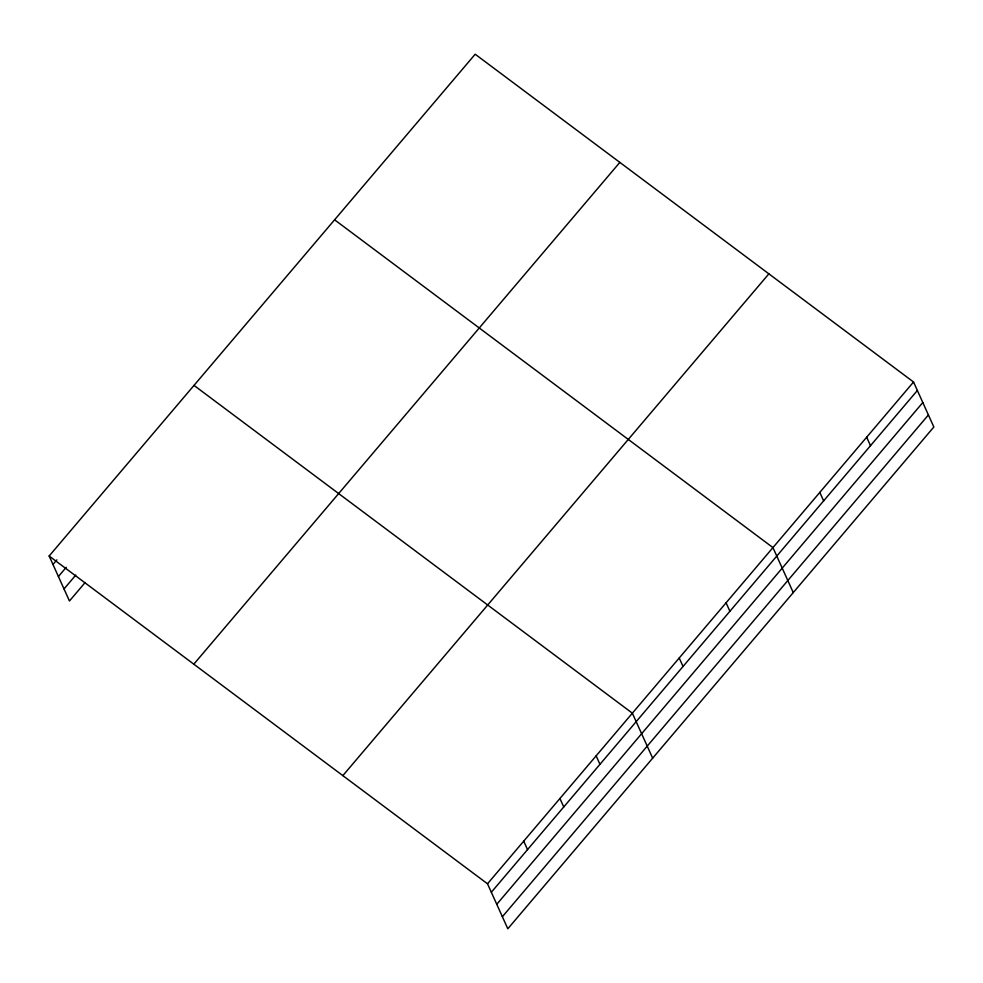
<?xml version="1.0" encoding="UTF-8"?>
<svg xmlns="http://www.w3.org/2000/svg" width="983" height="983" viewBox="0 0 983 983"><rect width="100%" height="100%" fill="white"/><g stroke="black" fill="none" stroke-linecap="round" stroke-linejoin="round"><path stroke-width="1.47" d="M49.15 556.009L475.182 54.225L913.539 382.006L933.85 426.991L507.818 928.775L487.507 883.791L49.15 556.009L69.461 600.994L85.116 582.55M52.971 564.475L56.891 559.868M58.415 576.529L66.242 567.302M64.018 588.94L75.765 575.104M193.811 664.176L619.843 162.392M342.846 775.624L768.878 273.839M487.507 883.791L913.539 382.006M491.328 892.257L917.36 390.484M496.771 904.311L922.804 402.539M502.374 916.721L928.407 414.949M334.589 219.811L772.945 547.592L793.256 592.577M194.007 385.397L632.352 713.179L652.663 758.176M866.674 437.202L870.496 445.68M819.81 492.397L823.631 500.875M726.081 602.788L729.902 611.266M679.216 657.983L683.05 666.462M596.14 755.841L599.962 764.307M559.929 798.491L563.75 806.957M523.718 841.141L527.539 849.607"/></g></svg>
